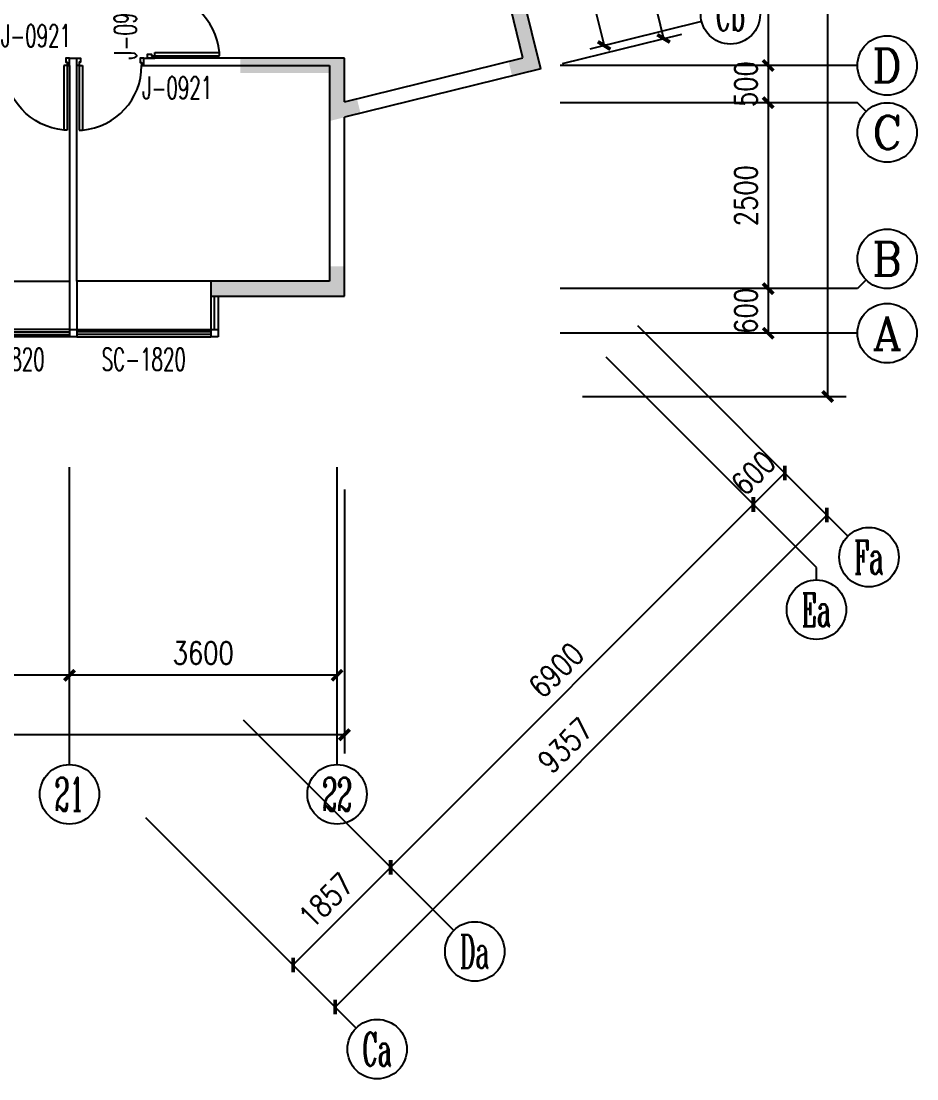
# Model space of a CAD drawing. Header units: millimetres. Extents: x 1419 to 57277, y 397 to 33224.
# Drawn here: x 45227 to 57277, y 397 to 14620 of the extents above; entities that cross this region are included whole.
import ezdxf
from ezdxf.enums import TextEntityAlignment as Align

# ---------------------------------------------------------------- set-up
doc = ezdxf.new("R2010")
doc.units = ezdxf.units.MM
for name, color, linetype in [('AXIS', 3, 'Continuous'), ('AXIS_TEXT', 7, 'Continuous'), ('COLM', 1, 'Continuous'), ('PUB_WINDW', 7, 'Continuous'), ('WALL', 255, 'Continuous'), ('WINDOW', 2, 'Continuous')]:
    doc.layers.add(name, color=color, linetype=linetype)
doc.styles.add('_TXT', font='SIMPLEX.shx', dxfattribs={"width": 0.6})
doc.styles.add('COMPLEX', font='COMPLEX')
doc.styles.add('DIM_FONT', font='SIMPLEX', dxfattribs={"width": 0.8})
doc.styles.add('SIMPLEX', font='SIMPLEX.SHX')
doc.dimstyles.new('AXIS', dxfattribs={"dimtxt": 300, "dimasz": 1, "dimexe": 250, "dimexo": 300, "dimgap": 0.09, "dimtad": 1, "dimdec": 0, "dimzin": 0, "dimdsep": 46, "dimtxsty": 'DIM_FONT', "dimblk": '_DIMX', "dimcen": 0.09, "dimse1": 1, "dimse2": 1, "dimclrt": 7, "dimadec": 0, "dimazin": 0, "dimtfac": 1, "dimtdec": 0, "dimtix": 1, "dimtmove": 2, "dimatfit": 3, "dimldrblk": '_DIMX', "dimfxl": 1, "dimtolj": 1, "dimtzin": 0, "dimarcsym": 0})
doc.dimstyles.new('DIMN', dxfattribs={"dimtxt": 300, "dimasz": 1, "dimexe": 250, "dimexo": 300, "dimgap": 0.09, "dimtad": 1, "dimdec": 0, "dimzin": 0, "dimdsep": 46, "dimtxsty": 'DIM_FONT', "dimblk": '_DIMX', "dimcen": 0.09, "dimclrt": 7, "dimadec": 0, "dimazin": 0, "dimtfac": 1, "dimtdec": 0, "dimtix": 1, "dimtmove": 2, "dimatfit": 3, "dimldrblk": '_DIMX', "dimfxl": 1, "dimtolj": 1, "dimtzin": 0, "dimarcsym": 0})

# ---------------------------------------------------------------- blocks, each defined once
blk = doc.blocks.new('_DIMX')
at = {"const_width": 50}
blk.add_lwpolyline([(-70, -70), (70, 70)], dxfattribs=at)
blk = doc.blocks.new('*D73')
at = {"color": 0, "linetype": 'ByBlock', "transparency": 16777216}
for p, q in [((165600, -6400), (165600, -9950)), ((198500, -6400), (198500, -9950)), ((198499, -9700), (165601, -9700))]:
    blk.add_line(p, q, dxfattribs=at)
at = {"layer": 'DEFPOINTS', "color": 0, "linetype": 'ByBlock', "transparency": 16777216}
for p in [(165600, -6100), (198500, -6100), (165600, -9700)]:
    blk.add_point(p, dxfattribs=at)
at = {"color": 0, "linetype": 'ByBlock', "transparency": 16777216, "rotation": 180}
blk.add_blockref('_DIMX', (165600, -9700), dxfattribs=at)
at = {"color": 0, "linetype": 'ByBlock', "transparency": 16777216}
blk.add_blockref('_DIMX', (198500, -9700), dxfattribs=at)
at = {"color": 7, "linetype": 'ByBlock', "transparency": 16777216, "insert": (182050, -9400), "char_height": 300, "attachment_point": 5, "style": 'DIM_FONT'}
blk.add_mtext('\\A1;32900', dxfattribs=at)
blk = doc.blocks.new('*D45')
at = {"color": 0, "linetype": 'ByBlock', "transparency": 16777216}
blk.add_line((204200, -1201), (204200, -3699), dxfattribs=at)
at = {"layer": 'DEFPOINTS', "color": 0, "linetype": 'ByBlock', "transparency": 16777216}
for p in [(201400, -1200), (201400, -3700), (204200, -3700)]:
    blk.add_point(p, dxfattribs=at)
at = {"color": 0, "linetype": 'ByBlock', "transparency": 16777216}
for p, rotation in [((204200, -1200), 90), ((204200, -3700), 270)]:
    blk.add_blockref('_DIMX', p, dxfattribs=dict(at, rotation=rotation))
at = {"color": 7, "linetype": 'ByBlock', "transparency": 16777216, "insert": (203900, -2450), "char_height": 300, "attachment_point": 5, "rotation": 90, "style": 'DIM_FONT'}
blk.add_mtext('\\A1;2500', dxfattribs=at)
blk = doc.blocks.new('*D44')
at = {"color": 0, "linetype": 'ByBlock', "transparency": 16777216}
for p, q in [((201700, 13000), (205250, 13000)), ((205000, 12999), (205000, -5149)), ((201700, -5150), (205250, -5150))]:
    blk.add_line(p, q, dxfattribs=at)
at = {"layer": 'DEFPOINTS', "color": 0, "linetype": 'ByBlock', "transparency": 16777216}
for p in [(201400, 13000), (201400, -5150), (205000, -5150)]:
    blk.add_point(p, dxfattribs=at)
at = {"color": 0, "linetype": 'ByBlock', "transparency": 16777216}
for p, rotation in [((205000, 13000), 90), ((205000, -5150), 270)]:
    blk.add_blockref('_DIMX', p, dxfattribs=dict(at, rotation=rotation))
at = {"color": 7, "linetype": 'ByBlock', "transparency": 16777216, "insert": (204700, 3925), "char_height": 300, "attachment_point": 5, "rotation": 90, "style": 'DIM_FONT'}
blk.add_mtext('\\A1;18150', dxfattribs=at)
blk = doc.blocks.new('*D43')
at = {"color": 0, "linetype": 'ByBlock', "transparency": 16777216}
blk.add_line((198399, -8900), (194801, -8900), dxfattribs=at)
at = {"layer": 'DEFPOINTS', "color": 0, "linetype": 'ByBlock', "transparency": 16777216}
for p in [(194800, -6100), (198400, -6100), (194800, -8900)]:
    blk.add_point(p, dxfattribs=at)
at = {"color": 0, "linetype": 'ByBlock', "transparency": 16777216, "rotation": 180}
blk.add_blockref('_DIMX', (194800, -8900), dxfattribs=at)
at = {"color": 0, "linetype": 'ByBlock', "transparency": 16777216}
blk.add_blockref('_DIMX', (198400, -8900), dxfattribs=at)
at = {"color": 7, "linetype": 'ByBlock', "transparency": 16777216, "insert": (196600, -8600), "char_height": 300, "attachment_point": 5, "style": 'DIM_FONT'}
blk.add_mtext('\\A1;3600', dxfattribs=at)
blk = doc.blocks.new('*D41')
at = {"color": 0, "linetype": 'ByBlock', "transparency": 16777216}
blk.add_line((194799, -8900), (191801, -8900), dxfattribs=at)
at = {"layer": 'DEFPOINTS', "color": 0, "linetype": 'ByBlock', "transparency": 16777216}
for p in [(191800, -6100), (194800, -6100), (191800, -8900)]:
    blk.add_point(p, dxfattribs=at)
at = {"color": 0, "linetype": 'ByBlock', "transparency": 16777216, "rotation": 180}
blk.add_blockref('_DIMX', (191800, -8900), dxfattribs=at)
at = {"color": 0, "linetype": 'ByBlock', "transparency": 16777216}
blk.add_blockref('_DIMX', (194800, -8900), dxfattribs=at)
at = {"color": 7, "linetype": 'ByBlock', "transparency": 16777216, "insert": (193300, -8600), "char_height": 300, "attachment_point": 5, "style": 'DIM_FONT'}
blk.add_mtext('\\A1;3000', dxfattribs=at)
blk = doc.blocks.new('_AXISO')
blk.add_circle((0, 0), 0.5)
at = {"layer": 'AXIS_TEXT', "style": 'COMPLEX', "width": 1.041667}
blk.add_attdef('A', text='', height=0.56, dxfattribs=at).set_placement((-0.25, -0.28), (0.25, -0.28), align=Align.FIT)
blk = doc.blocks.new('_WBLK')
for p, q in [((-0.5, 0.5), (0.5, 0.5)), ((0.5, 0.1667), (-0.5, 0.1667)), ((0.5, -0.1667), (-0.5, -0.1667)), ((-0.5, -0.5), (0.5, -0.5))]:
    blk.add_line(p, q)
at = {"style": 'SIMPLEX', "flags": 9}
blk.add_attdef('A', text='', height=1, dxfattribs=at).set_placement((0, 1.5), align=Align.MIDDLE)
blk = doc.blocks.new('*D40')
at = {"color": 0, "linetype": 'ByBlock', "transparency": 16777216}
for p, q in [((204200, -3699), (204200, -3698)), ((204200, -3700), (204200, -4300)), ((204200, -4301), (204200, -4302))]:
    blk.add_line(p, q, dxfattribs=at)
at = {"layer": 'DEFPOINTS', "color": 0, "linetype": 'ByBlock', "transparency": 16777216}
for p in [(201400, -3700), (201400, -4300), (204200, -4300)]:
    blk.add_point(p, dxfattribs=at)
at = {"color": 0, "linetype": 'ByBlock', "transparency": 16777216}
for p, rotation in [((204200, -3700), 270), ((204200, -4300), 90)]:
    blk.add_blockref('_DIMX', p, dxfattribs=dict(at, rotation=rotation))
at = {"color": 7, "linetype": 'ByBlock', "transparency": 16777216, "insert": (203900, -4000), "char_height": 300, "attachment_point": 5, "rotation": 90, "style": 'DIM_FONT'}
blk.add_mtext('\\A1;600', dxfattribs=at)
blk = doc.blocks.new('_A8JZH')
for p, q in [((-0.467, -0.056), (-0.467, -1.021)), ((-0.467, -0.056), (-0.417, -0.056)), ((-0.417, -0.056), (-0.417, -1.021)), ((-0.467, -1.021), (-0.417, -1.021))]:
    blk.add_line(p, q)
for points in [[(-0.5, -0.056), (-0.5, 0.056), (-0.444, 0.056), (-0.444, -0.006), (-0.467, -0.006), (-0.467, -0.056)], [(0.5, -0.056), (0.5, 0.056), (0.444, 0.056), (0.444, -0.011), (0.467, -0.011), (0.467, -0.056)]]:
    blk.add_lwpolyline(points, close=True)
at = {"color": 15}
blk.add_arc((-0.5, -0.056), 0.967, 274.9454, 0, dxfattribs=at)
blk = doc.blocks.new('*D36')
at = {"color": 0, "linetype": 'ByBlock', "transparency": 16777216}
blk.add_line((204200, 3199), (204200, -699), dxfattribs=at)
at = {"layer": 'DEFPOINTS', "color": 0, "linetype": 'ByBlock', "transparency": 16777216}
for p in [(201400, 3200), (201400, -700), (204200, -700)]:
    blk.add_point(p, dxfattribs=at)
at = {"color": 0, "linetype": 'ByBlock', "transparency": 16777216}
for p, rotation in [((204200, 3200), 90), ((204200, -700), 270)]:
    blk.add_blockref('_DIMX', p, dxfattribs=dict(at, rotation=rotation))
at = {"color": 7, "linetype": 'ByBlock', "transparency": 16777216, "insert": (203900, 1250), "char_height": 300, "attachment_point": 5, "rotation": 90, "style": 'DIM_FONT'}
blk.add_mtext('\\A1;3900', dxfattribs=at)
blk = doc.blocks.new('*D35')
at = {"color": 0, "linetype": 'ByBlock', "transparency": 16777216}
for p, q in [((199811, 5904), (201413, 6300)), ((201170, 6239), (202793, -336)), ((201434, -672), (203036, -277))]:
    blk.add_line(p, q, dxfattribs=at)
at = {"layer": 'DEFPOINTS', "color": 0, "linetype": 'ByBlock', "transparency": 16777216}
for p in [(199519, 5833), (202793, -336), (201143, -744)]:
    blk.add_point(p, dxfattribs=at)
at = {"color": 0, "linetype": 'ByBlock', "transparency": 16777216}
for p, rotation in [((201170, 6240), 103.8666614045667), ((202793, -336), 283.8666614045666)]:
    blk.add_blockref('_DIMX', p, dxfattribs=dict(at, rotation=rotation))
at = {"color": 7, "linetype": 'ByBlock', "transparency": 16777216, "insert": (202273, 3024), "char_height": 300, "attachment_point": 5, "rotation": 283.8667, "style": 'DIM_FONT'}
blk.add_mtext('\\A1;6774', dxfattribs=at)
blk = doc.blocks.new('*D34')
at = {"color": 0, "linetype": 'ByBlock', "transparency": 16777216}
blk.add_line((200873, 4106), (201992, -430), dxfattribs=at)
at = {"layer": 'DEFPOINTS', "color": 0, "linetype": 'ByBlock', "transparency": 16777216}
for p in [(200678, 4059), (201798, -479), (201993, -431)]:
    blk.add_point(p, dxfattribs=at)
at = {"color": 0, "linetype": 'ByBlock', "transparency": 16777216}
for p, rotation in [((200872, 4107), 103.8666614045667), ((201993, -431), 283.8666614045666)]:
    blk.add_blockref('_DIMX', p, dxfattribs=dict(at, rotation=rotation))
at = {"color": 7, "linetype": 'ByBlock', "transparency": 16777216, "insert": (201724, 1910), "char_height": 300, "attachment_point": 5, "rotation": 283.8667, "style": 'DIM_FONT'}
blk.add_mtext('\\A1;4674', dxfattribs=at)
blk = doc.blocks.new('*D33')
at = {"color": 0, "linetype": 'ByBlock', "transparency": 16777216}
for p, q in [((204200, -699), (204200, -698)), ((204200, -700), (204200, -1200)), ((204200, -1201), (204200, -1202))]:
    blk.add_line(p, q, dxfattribs=at)
at = {"layer": 'DEFPOINTS', "color": 0, "linetype": 'ByBlock', "transparency": 16777216}
for p in [(201400, -700), (201400, -1200), (204200, -1200)]:
    blk.add_point(p, dxfattribs=at)
at = {"color": 0, "linetype": 'ByBlock', "transparency": 16777216}
for p, rotation in [((204200, -700), 270), ((204200, -1200), 90)]:
    blk.add_blockref('_DIMX', p, dxfattribs=dict(at, rotation=rotation))
at = {"color": 7, "linetype": 'ByBlock', "transparency": 16777216, "insert": (203900, -950), "char_height": 300, "attachment_point": 5, "rotation": 90, "style": 'DIM_FONT'}
blk.add_mtext('\\A1;500', dxfattribs=at)
blk = doc.blocks.new('_AXISO2')
blk.add_line((0.354, 0.146), (0.5, 0))
blk.add_circle((0, 0.5), 0.5)
at = {"layer": 'AXIS_TEXT', "style": 'COMPLEX', "width": 1.041667}
blk.add_attdef('A', text='', height=0.56, dxfattribs=at).set_placement((-0.25, 0.22), (0.25, 0.22), align=Align.FIT)
blk = doc.blocks.new('_AXISO1')
blk.add_line((0.354, -0.146), (0.5, 0))
blk.add_circle((0, -0.5), 0.5)
at = {"layer": 'AXIS_TEXT', "style": 'COMPLEX', "width": 1.041667}
blk.add_attdef('A', text='', height=0.56, dxfattribs=at).set_placement((-0.25, -0.78), (0.25, -0.78), align=Align.FIT)
blk = doc.blocks.new('*D82')
at = {"color": 0, "linetype": 'ByBlock', "transparency": 16777216}
for p, q in [((204424, -6179), (204000, -6603)), ((204425, -6178), (204426, -6178)), ((203999, -6604), (203999, -6605))]:
    blk.add_line(p, q, dxfattribs=at)
at = {"layer": 'DEFPOINTS', "color": 0, "linetype": 'ByBlock', "transparency": 16777216}
for p in [(202445, -4199), (202020, -4623), (204000, -6603)]:
    blk.add_point(p, dxfattribs=at)
at = {"color": 0, "linetype": 'ByBlock', "transparency": 16777216}
for p, rotation in [((204424, -6179), 225.0000000000039), ((204000, -6603), 45.00000000000392)]:
    blk.add_blockref('_DIMX', p, dxfattribs=dict(at, rotation=rotation))
at = {"color": 7, "linetype": 'ByBlock', "transparency": 16777216, "insert": (204000, -6179), "char_height": 300, "attachment_point": 5, "rotation": 45, "style": 'DIM_FONT'}
blk.add_mtext('\\A1;600', dxfattribs=at)
blk = doc.blocks.new('*D83')
at = {"color": 0, "linetype": 'ByBlock', "transparency": 16777216}
blk.add_line((203999, -6604), (199122, -11482), dxfattribs=at)
at = {"layer": 'DEFPOINTS', "color": 0, "linetype": 'ByBlock', "transparency": 16777216}
for p in [(202020, -4623), (197141, -9502), (199121, -11482)]:
    blk.add_point(p, dxfattribs=at)
at = {"color": 0, "linetype": 'ByBlock', "transparency": 16777216}
for p, rotation in [((204000, -6603), 45.00000000000392), ((199121, -11482), 225.0000000000039)]:
    blk.add_blockref('_DIMX', p, dxfattribs=dict(at, rotation=rotation))
at = {"color": 7, "linetype": 'ByBlock', "transparency": 16777216, "insert": (201349, -8831), "char_height": 300, "attachment_point": 5, "rotation": 45, "style": 'DIM_FONT'}
blk.add_mtext('\\A1;6900', dxfattribs=at)
blk = doc.blocks.new('*D84')
at = {"color": 0, "linetype": 'ByBlock', "transparency": 16777216}
blk.add_line((199120, -11483), (197809, -12795), dxfattribs=at)
at = {"layer": 'DEFPOINTS', "color": 0, "linetype": 'ByBlock', "transparency": 16777216}
for p in [(197141, -9502), (195828, -10816), (197808, -12796)]:
    blk.add_point(p, dxfattribs=at)
at = {"color": 0, "linetype": 'ByBlock', "transparency": 16777216}
for p, rotation in [((199121, -11482), 45.00000000000392), ((197808, -12796), 225.0000000000039)]:
    blk.add_blockref('_DIMX', p, dxfattribs=dict(at, rotation=rotation))
at = {"color": 7, "linetype": 'ByBlock', "transparency": 16777216, "insert": (198252, -11927), "char_height": 300, "attachment_point": 5, "rotation": 45, "style": 'DIM_FONT'}
blk.add_mtext('\\A1;1857', dxfattribs=at)
blk = doc.blocks.new('*D85')
at = {"color": 0, "linetype": 'ByBlock', "transparency": 16777216}
blk.add_line((204989, -6745), (198374, -13361), dxfattribs=at)
at = {"layer": 'DEFPOINTS', "color": 0, "linetype": 'ByBlock', "transparency": 16777216}
for p in [(202445, -4199), (195828, -10816), (198374, -13361)]:
    blk.add_point(p, dxfattribs=at)
at = {"color": 0, "linetype": 'ByBlock', "transparency": 16777216}
for p, rotation in [((204990, -6745), 44.99999999999984), ((198374, -13361), 224.9999999999999)]:
    blk.add_blockref('_DIMX', p, dxfattribs=dict(at, rotation=rotation))
at = {"color": 7, "linetype": 'ByBlock', "transparency": 16777216, "insert": (201470, -9841), "char_height": 300, "attachment_point": 5, "rotation": 45, "style": 'DIM_FONT'}
blk.add_mtext('\\A1;9357', dxfattribs=at)
blk = doc.blocks.new('1T4F62')
at = {"layer": 'AXIS'}
for p, q in [((37603.3, -13807.6), (36098.5, -14179.1)), ((39700, -14400), (35700, -14400)), ((39700, -14900), (35700, -14900)), ((39700, -17400), (35700, -17400)), ((39573, -20727.6), (36744.6, -17899.2)), ((39700, -18000), (35700, -18000)), ((39148.7, -21151.8), (36320.3, -18323.4)), ((29100, -23800), (29100, -19800)), ((32700, -23800), (32700, -19800)), ((34269.7, -26030.9), (31441.3, -23202.5)), ((32956.3, -27344.2), (30127.9, -24515.8))]:
    blk.add_line(p, q, dxfattribs=at)
at = {"layer": 'COLM'}
for points in [[(35155.3, -13278.9), (34961.1, -13326.8), (35442.8, -14443.9), (35248.7, -14491.9)], [(32600, -14300), (31400, -14300), (32600, -14500), (31400, -14500)], [(32800, -15096.3), (32600, -15145.7), (32800, -14300), (32600, -14300)], [(35200.7, -14297.7), (35006.6, -14345.6), (35248.7, -14491.9), (35054.5, -14539.8)], [(32800, -14890.3), (32967.8, -14848.9), (32800, -15096.3), (33015.7, -15043.1)], [(32800, -17100), (32600, -17100), (32800, -17500), (32600, -17500)], [(32600, -17500), (32600, -17300), (31000, -17500), (31000, -17300)]]:
    blk.add_solid(points, dxfattribs=at)
at = {"layer": 'WALL'}
for p, q in [((35442.8, -14443.9), (33819.4, -7867.4)), ((35200.7, -14297.7), (34128.5, -9954.1)), ((29100, -14300), (29200, -14300)), ((29100, -14400), (29100, -14300)), ((29200, -14400), (29200, -14300)), ((30100, -14300), (30150, -14300)), ((30100, -14400), (30100, -14300)), ((30150, -14300), (30250, -14300)), ((32800, -14300), (30250, -14300)), ((32800, -14890.3), (35200.7, -14297.7)), ((32800, -14890.3), (32800, -14300)), ((29100, -14400), (29100, -17300)), ((29200, -17300), (29200, -14400)), ((30100, -14400), (32600, -14400)), ((32600, -14400), (32600, -17300)), ((35442.8, -14443.9), (32800, -15096.3)), ((32800, -17500), (32800, -15096.3)), ((29100, -17300), (29100, -17950)), ((29200, -17300), (29200, -17950)), ((32600, -17300), (31000, -17300)), ((31000, -17300), (31000, -17500)), ((31000, -17500), (32800, -17500)), ((29100, -17950), (29200, -17950))]:
    blk.add_line(p, q, dxfattribs=at)
at = {"layer": 'WINDOW'}
for p, q in [((27300, -17300), (29100, -17300)), ((31000, -17300), (29200, -17300)), ((31000, -17500), (31000, -17950)), ((31050, -17950), (31050, -17500)), ((31100, -17500), (31100, -18050)), ((29100, -17950), (29200, -17950)), ((29100, -17950), (29100, -18050)), ((29200, -18050), (29100, -18050)), ((29200, -17950), (29200, -18050)), ((31000, -17950), (31100, -17950)), ((31000, -17950), (31000, -18050)), ((31100, -18050), (31000, -18050))]:
    blk.add_line(p, q, dxfattribs=at)
at = {"layer": 'AXIS'}
ref = blk.add_blockref('_AXISO', (37991.7, -13711.7), dxfattribs=dict(at, xscale=800.0000000000003, yscale=800.0000000000003, zscale=800.0000000000003))
ref.add_attrib('A', 'Cb', dxfattribs={"layer": '0', "color": 7, "height": 448, "style": 'COMPLEX', "width": 0.506757}).set_placement((37791.7, -13935.7), (38191.7, -13935.7), align=Align.FIT)
ref = blk.add_blockref('_AXISO', (40100, -14400), dxfattribs=dict(at, xscale=800.0000000000003, yscale=800.0000000000003, zscale=800.0000000000003))
ref.add_attrib('A', 'D', dxfattribs={"layer": '0', "color": 7, "height": 448, "style": 'COMPLEX', "width": 1.102941}).set_placement((39900, -14624), (40300, -14624), align=Align.FIT)
ref = blk.add_blockref('_AXISO2', (40100, -14900), dxfattribs=dict(at, xscale=800.0000000000003, yscale=800.0000000000003, zscale=800.0000000000003, rotation=180))
ref.add_attrib('A', 'C', dxfattribs={"layer": '0', "color": 7, "height": 448, "style": 'COMPLEX', "width": 1.25}).set_placement((39900, -15524), (40300, -15524), align=Align.FIT)
ref = blk.add_blockref('_AXISO1', (40100, -17400), dxfattribs=dict(at, xscale=800.0000000000003, yscale=800.0000000000003, zscale=800.0000000000003, rotation=180))
ref.add_attrib('A', 'B', dxfattribs={"layer": '0', "color": 7, "height": 448, "style": 'COMPLEX', "width": 1.102941}).set_placement((39900, -17224), (40300, -17224), align=Align.FIT)
ref = blk.add_blockref('_AXISO', (40100, -18000), dxfattribs=dict(at, xscale=800.0000000000003, yscale=800.0000000000003, zscale=800.0000000000003))
ref.add_attrib('A', 'A', dxfattribs={"layer": '0', "color": 7, "height": 448, "style": 'COMPLEX', "width": 1.041667}).set_placement((39900, -18224), (40300, -18224), align=Align.FIT)
ref = blk.add_blockref('_AXISO', (39855.8, -21010.4), dxfattribs=dict(at, xscale=800, yscale=800, zscale=800))
ref.add_attrib('A', 'Fa', dxfattribs={"layer": '0', "color": 7, "height": 448, "style": 'COMPLEX', "width": 0.535714}).set_placement((39655.8, -21234.4), (40055.8, -21234.4), align=Align.FIT)
ref = blk.add_blockref('_AXISO2', (39431.6, -21434.7), dxfattribs=dict(at, xscale=800, yscale=800, zscale=800, rotation=135))
ref.add_attrib('A', 'Ea', dxfattribs={"layer": '0', "color": 7, "height": 448, "rotation": 360, "style": 'COMPLEX', "width": 0.520833}).set_placement((38948.7, -21941.5), (39348.7, -21941.5), align=Align.FIT)
ref = blk.add_blockref('_AXISO', (29100, -24200), dxfattribs=dict(at, xscale=800.0000000000003, yscale=800.0000000000003, zscale=800.0000000000003))
ref.add_attrib('A', '21', dxfattribs={"layer": '0', "color": 7, "height": 448, "style": 'COMPLEX', "width": 0.646552}).set_placement((28900, -24424), (29300, -24424), align=Align.FIT)
ref = blk.add_blockref('_AXISO', (32700, -24200), dxfattribs=dict(at, xscale=800.0000000000003, yscale=800.0000000000003, zscale=800.0000000000003))
ref.add_attrib('A', '22', dxfattribs={"layer": '0', "color": 7, "height": 448, "style": 'COMPLEX', "width": 0.551471}).set_placement((32500, -24424), (32900, -24424), align=Align.FIT)
ref = blk.add_blockref('_AXISO', (34552.5, -26313.7), dxfattribs=dict(at, xscale=800, yscale=800, zscale=800))
ref.add_attrib('A', 'Da', dxfattribs={"layer": '0', "color": 7, "height": 448, "style": 'COMPLEX', "width": 0.506757}).set_placement((34352.5, -26537.7), (34752.5, -26537.7), align=Align.FIT)
ref = blk.add_blockref('_AXISO', (33239.2, -27627.1), dxfattribs=dict(at, xscale=800, yscale=800, zscale=800))
ref.add_attrib('A', 'Ca', dxfattribs={"layer": '0', "color": 7, "height": 448, "style": 'COMPLEX', "width": 0.520833}).set_placement((33039.2, -27851.1), (33439.2, -27851.1), align=Align.FIT)
at = {"layer": 'WINDOW'}
ref = blk.add_blockref('_A8JZH', (30200, -13850), dxfattribs=dict(at, xscale=-900, yscale=-900, zscale=900, rotation=270))
ref.add_attrib('A', 'J-0921', dxfattribs={"layer": '0', "height": 300, "rotation": 90, "style": '_TXT', "width": 0.6, "flags": 8}).set_placement((29850, -13850), align=Align.MIDDLE)
ref = blk.add_blockref('_A8JZH', (28650, -14350), dxfattribs=dict(at, xscale=-900, yscale=900, zscale=900))
ref.add_attrib('A', 'J-0921', dxfattribs={"layer": '0', "height": 300, "style": '_TXT', "width": 0.6, "flags": 8}).set_placement((28650, -14000), align=Align.MIDDLE)
ref = blk.add_blockref('_A8JZH', (29650, -14350), dxfattribs=dict(at, xscale=-900, yscale=-900, zscale=900, rotation=180))
ref.add_attrib('A', 'J-0921', dxfattribs={"layer": '0', "height": 300, "style": '_TXT', "width": 0.6, "flags": 8}).set_placement((30550, -14700), align=Align.MIDDLE)
ref = blk.add_blockref('_WBLK', (28200, -18000), dxfattribs=dict(at, xscale=1800, yscale=100.0000000000436, zscale=1800, rotation=180))
ref.add_attrib('A', 'SC-1820', dxfattribs={"layer": '0', "height": 300, "style": '_TXT', "width": 0.6, "flags": 8}).set_placement((28200, -18350), align=Align.MIDDLE)
ref = blk.add_blockref('_WBLK', (30100, -18000), dxfattribs=dict(at, xscale=-1800, yscale=100.0000000000436, zscale=1800, rotation=180))
ref.add_attrib('A', 'SC-1820', dxfattribs={"layer": '0', "height": 300, "style": '_TXT', "width": 0.6, "flags": 8}).set_placement((30100, -18350), align=Align.MIDDLE)
at = {"layer": 'AXIS'}
for p1, p2, distance, dimstyle, picture, middle in [((35700, -700), (35700, -18850), 3600, 'DIMN', '*D44', (39000, -9775)), ((33819.4, -7867.4), (35442.8, -14443.9), 1700, 'DIMN', '*D35', (36572.8, -10676.3)), ((34978.3, -9641.4), (36098.5, -14179.1), 200, 'AXIS', '*D34', (36023.8, -11790.4)), ((36744.6, -17899.2), (30127.9, -24515.8), 3600, 'AXIS', '*D85', (35769.7, -23540.9)), ((36744.6, -17899.2), (36320.3, -18323.4), 2800, 'AXIS', '*D82', (38300.2, -19879.1)), ((32800, -19800), (-100, -19800), 3600, 'DIMN', '*D73', (16350, -23100))]:
    dim = blk.add_aligned_dim(p1=p1, p2=p2, distance=distance, dimstyle=dimstyle, dxfattribs=at)
    dim.commit()
    dim.dimension.update_dxf_attribs({"geometry": picture, "text_midpoint": middle, "insert": (-165700, -13700)})
for base, p1, p2, angle, picture, middle in [((38500, -14400), (35700, -10500), (35700, -14400), 90, '*D36', (38200, -12450)), ((38500, -14900), (35700, -14400), (35700, -14900), 90, '*D33', (38200, -14650)), ((38500, -17400), (35700, -14900), (35700, -17400), 90, '*D45', (38200, -16150)), ((38500, -18000), (35700, -17400), (35700, -18000), 90, '*D40', (38200, -17700)), ((33421.2, -25182.4), (36320.3, -18323.4), (31441.3, -23202.5), 45, '*D83', (35648.5, -22530.7)), ((32107.8, -26495.7), (31441.3, -23202.5), (30127.9, -24515.8), 45, '*D84', (32552.4, -25626.9))]:
    dim = blk.add_linear_dim(base=base, p1=p1, p2=p2, angle=angle, dimstyle='AXIS', dxfattribs=at)
    dim.commit()
    dim.dimension.update_dxf_attribs({"geometry": picture, "text_midpoint": middle, "insert": (-165700, -13700)})
for base, p1, p2, picture, middle in [((26100, -22600), (29100, -19800), (26100, -19800), '*D41', (27600, -22300)), ((29100, -22600), (32700, -19800), (29100, -19800), '*D43', (30900, -22300))]:
    dim = blk.add_linear_dim(base=base, p1=p1, p2=p2, dimstyle='AXIS', dxfattribs=at)
    dim.commit()
    dim.dimension.update_dxf_attribs({"geometry": picture, "text_midpoint": middle, "insert": (-165700, -13700)})

msp = doc.modelspace()

# ---------------------------------------------------------------- block references
at = {"layer": 'PUB_WINDW'}
msp.add_blockref('1T4F62', (16777, 28424), dxfattribs=at)

doc.saveas('drawing.dxf')
